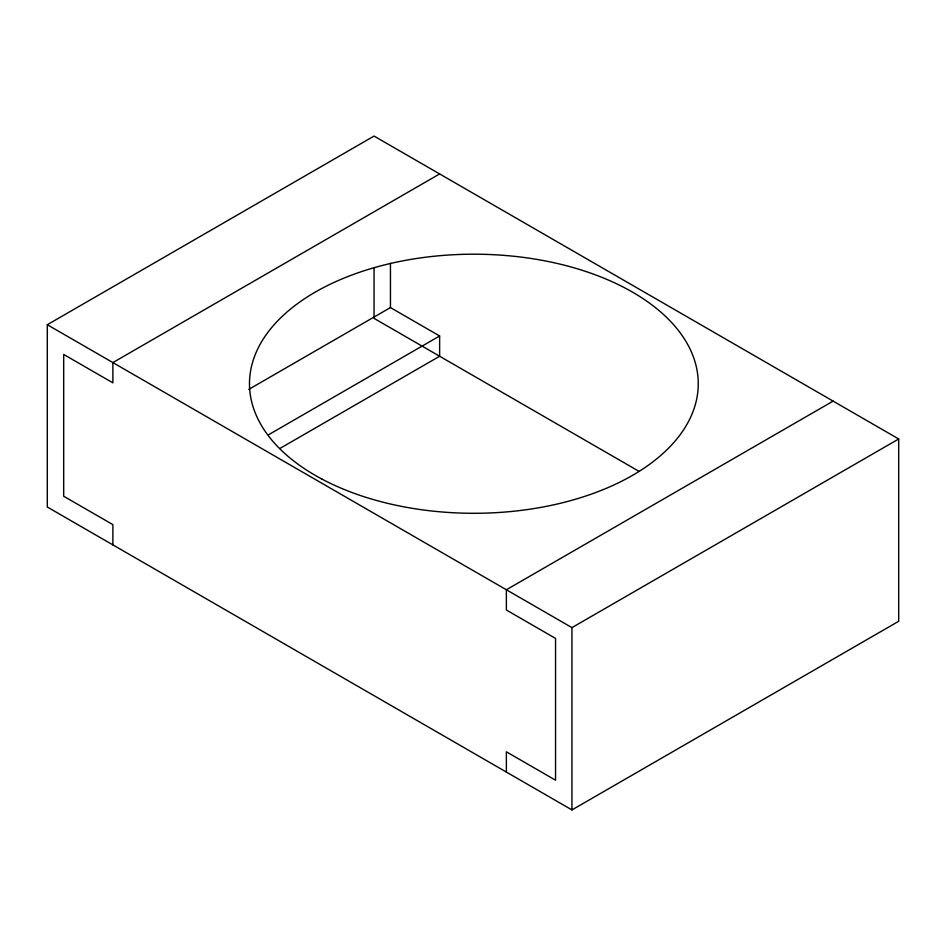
<?xml version="1.0" encoding="UTF-8"?>
<svg xmlns="http://www.w3.org/2000/svg" width="946" height="946" viewBox="0 0 946 946"><rect width="100%" height="100%" fill="white"/><g stroke="black" fill="none" stroke-linecap="round" stroke-linejoin="round"><path stroke-width="1.42" d="M47.3 324.726L374.048 136.07L898.7 438.979L898.7 621.274L571.952 809.93L47.3 507.021L47.3 324.726L571.952 627.624L898.7 438.979M439.63 173.934L112.881 362.59L112.881 382.846L63.689 354.443L63.689 496.236L112.881 524.628L112.881 544.884M248.774 389.385L390.45 307.58L439.63 335.984L439.63 356.24L280.087 448.357M268.605 434.734L439.63 335.984M833.119 401.116L506.37 589.76L506.37 610.016L555.55 638.42L555.55 780.202L506.37 751.81L506.37 772.066M638.928 471.297L374.048 318.376L374.048 268.392M571.952 627.624L571.952 809.93M390.45 263.272L390.45 307.58M322.03 479.125A224.379 129.543 0 0 0 692.862 411.971A224.379 129.543 0 0 0 406.709 260.138A224.379 129.543 0 0 0 322.03 479.125"/></g></svg>
